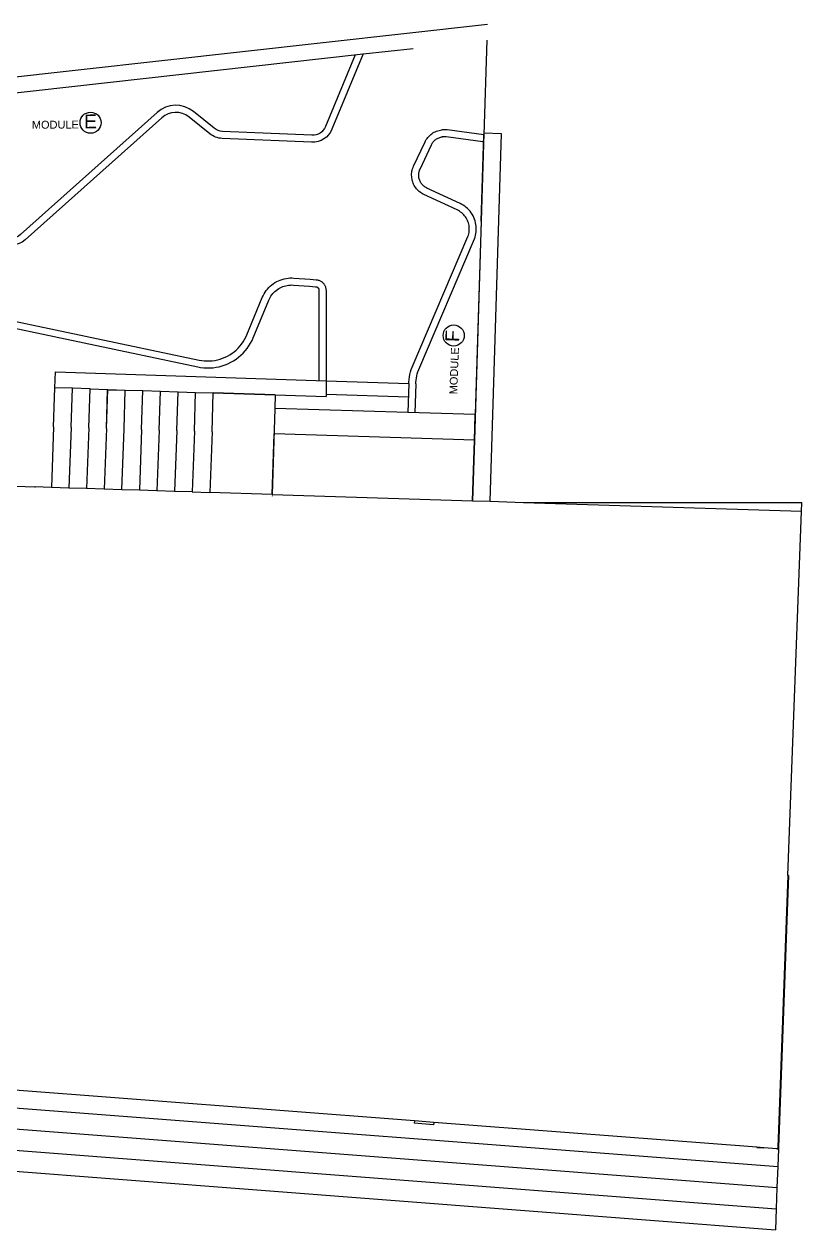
# Model space of a CAD drawing. Header units: inches. Extents: x 438 to 4290, y 203 to 1969.
# Drawn here: x 3848 to 4290, y 1216 to 1901 of the extents above; entities that cross this region are included whole.
import ezdxf

# ---------------------------------------------------------------- set-up
doc = ezdxf.new("R2010")
doc.units = ezdxf.units.IN
doc.layers.add('MODULE', color=3, linetype='Continuous')
doc.styles.get("Standard").update_dxf_attribs({"font": 'arial.ttf'})

msp = doc.modelspace()

# ---------------------------------------------------------------- linework, layer by layer
for p, q in [((3662.46187, 1850.56884), (4111.20638, 1900.78403)), ((4110.92214, 1891.69605), (4109.23585, 1837.77886)), ((4040.66284, 1883.83393), (4069.09471, 1887.0155)), ((4109.27305, 1838.77818), (4103.81942, 1664.40529)), ((4119.26816, 1838.46558), (4109.27305, 1838.77818)), ((4112.73555, 1629.59366), (4119.26816, 1838.46558)), ((4107.23445, 1773.78662), (4107.24086, 1773.80167)), ((3865.86181, 1703.13629), (3865.86196, 1703.1403)), ((3865.52877, 1694.14232), (3865.56556, 1694.14117)), ((3875.52354, 1693.81321), (3865.56556, 1694.14117)), ((3874.82987, 1671.63385), (3875.52354, 1693.81321)), ((3885.51831, 1693.48403), (3875.52354, 1693.81321)), ((3884.82516, 1671.32124), (3885.51831, 1693.48403)), ((3885.51831, 1693.48403), (3895.51132, 1693.15491)), ((3894.81868, 1671.00869), (3895.51132, 1693.15491)), ((3894.82045, 1671.00864), (3895.50893, 1693.0219)), ((3895.50893, 1693.0219), (3905.50422, 1692.70929)), ((3895.51132, 1693.15491), (3905.50786, 1692.82568)), ((3904.81574, 1670.69603), (3905.50422, 1692.70929)), ((3905.50422, 1692.70929), (3905.50786, 1692.82568)), ((3905.50786, 1692.82568), (3915.50263, 1692.4965)), ((4019.54049, 1698.07893), (4019.54049, 1698.07492)), ((4019.54049, 1698.07492), (4019.54049, 1689.07004)), ((4019.54049, 1698.07492), (4066.60165, 1696.52497)), ((4070.59948, 1696.39322), (4070.05617, 1679.90635)), ((3914.81103, 1670.38342), (3915.50263, 1692.4965)), ((3915.50263, 1692.4965), (3925.4974, 1692.16733)), ((3924.80631, 1670.07081), (3925.4974, 1692.16733)), ((3925.4974, 1692.16733), (3935.49217, 1691.83815)), ((3934.8016, 1669.7582), (3935.49217, 1691.83815)), ((3935.49217, 1691.83815), (3945.48694, 1691.50897)), ((3944.79689, 1669.44559), (3945.48694, 1691.50897)), ((3945.48694, 1691.50897), (3955.48171, 1691.1798)), ((3954.79218, 1669.13298), (3955.48171, 1691.1798)), ((3955.48171, 1691.1798), (3955.48367, 1691.24244)), ((3990.67246, 1690.0208), (3955.48171, 1691.1798)), ((3955.48367, 1691.24244), (3990.67624, 1690.14176)), ((3990.67246, 1690.0208), (3990.43422, 1682.40329)), ((3990.67624, 1690.14176), (3990.67246, 1690.0208)), ((3990.67246, 1690.0208), (4019.54049, 1689.07004)), ((4019.54049, 1690.41488), (4066.34949, 1688.87323)), ((4104.53938, 1687.61546), (4104.54532, 1687.61526)), ((3990.43422, 1682.40329), (3988.90736, 1633.5341)), ((4066.05834, 1680.03809), (3990.43422, 1682.40329)), ((4103.81348, 1664.40548), (4104.25538, 1678.53473)), ((4104.25538, 1678.53473), (4104.26502, 1678.84315)), ((4104.25804, 1678.61984), (4104.26398, 1678.61965)), ((3874.82987, 1671.63385), (3873.54599, 1637.14509)), ((3884.82516, 1671.32124), (3883.54113, 1636.82846)), ((3894.82045, 1671.00864), (3893.53627, 1636.51184)), ((3894.81868, 1671.00869), (3894.82045, 1671.00864)), ((3903.53141, 1636.19522), (3904.81574, 1670.69603)), ((3914.81103, 1670.38342), (3913.52655, 1635.8786)), ((3924.80631, 1670.07081), (3923.52169, 1635.56198)), ((3934.8016, 1669.7582), (3933.51683, 1635.24535)), ((3944.79689, 1669.44559), (3943.51197, 1634.92873)), ((3954.79218, 1669.13298), (3953.50711, 1634.61211)), ((3988.90736, 1633.5341), (3990.005, 1668.02708)), ((4103.81348, 1664.40548), (3990.005, 1668.02708)), ((4103.81942, 1664.40529), (4102.74061, 1629.91172)), ((4102.74061, 1629.91172), (4103.83824, 1664.40469)), ((4103.81942, 1664.40529), (4103.81348, 1664.40548)), ((4103.81942, 1664.40529), (4103.83824, 1664.40469)), ((3854.18924, 1637.75826), (3854.55515, 1637.74464)), ((3873.54599, 1637.14509), (3863.55085, 1637.46171)), ((3883.54113, 1636.82846), (3873.54599, 1637.14509)), ((3893.53627, 1636.51184), (3883.54113, 1636.82846)), ((3903.53141, 1636.19522), (3893.53627, 1636.51184)), ((3913.52655, 1635.8786), (3903.53141, 1636.19522)), ((3923.52169, 1635.56198), (3913.52655, 1635.8786)), ((3933.51683, 1635.24535), (3923.52169, 1635.56198)), ((3943.51197, 1634.92873), (3933.51683, 1635.24535)), ((3943.51197, 1634.92873), (3953.50711, 1634.61211)), ((3988.90599, 1633.49076), (3953.50711, 1634.61211)), ((3988.88065, 1632.69446), (3988.87318, 1632.49109)), ((3988.90736, 1633.5341), (3988.90599, 1633.49076)), ((3988.90599, 1633.49076), (4102.74061, 1629.91172)), ((4102.74061, 1629.91172), (4112.73555, 1629.59366)), ((4112.73555, 1629.59366), (4131.72055, 1628.98952)), ((4131.72055, 1628.98952), (4289.83691, 1628.98952)), ((4131.72055, 1628.98952), (4289.64983, 1623.96391)), ((4281.9419, 1416.90609), (4289.83691, 1628.98952)), ((4281.9419, 1416.90609), (4281.56961, 1406.9051)), ((4282.26213, 1416.88139), (4281.88983, 1406.88039)), ((4282.26213, 1416.88139), (4281.9419, 1416.90609)), ((4281.56961, 1406.9051), (4276.56811, 1272.55003)), ((4281.88983, 1406.88039), (4276.88834, 1272.52533)), ((4281.56961, 1406.9051), (4281.88983, 1406.88039)), ((3709.76594, 1295.21657), (4276.10654, 1251.52401)), ((4069.72031, 1277.46275), (3830.09292, 1295.93407)), ((3702.58354, 1283.73503), (4275.65979, 1239.52282)), ((4069.72031, 1277.46275), (4069.67121, 1276.14379)), ((4080.64731, 1275.29699), (4069.67121, 1276.14379)), ((4080.69643, 1276.61667), (4069.72031, 1277.46275)), ((4080.69643, 1276.61667), (4080.64731, 1275.29699)), ((4264.18466, 1262.47274), (4080.69643, 1276.61667)), ((3681.77534, 1273.3047), (4275.21303, 1227.52163)), ((4276.56811, 1272.55003), (4276.19582, 1262.54904)), ((4276.88834, 1272.52533), (4276.51604, 1262.52433)), ((4276.88834, 1272.52533), (4276.56811, 1272.55003)), ((3680.31031, 1261.38206), (4274.76627, 1215.52044)), ((4264.18466, 1262.47274), (4264.17859, 1262.30956)), ((4264.17859, 1262.30956), (4268.28459, 1262.15671)), ((4268.28459, 1262.15671), (4264.18466, 1262.47274)), ((4275.60068, 1261.59276), (4268.28459, 1262.15671)), ((4276.17028, 1261.86315), (4275.60068, 1261.59276)), ((4275.60068, 1261.59276), (4276.47884, 1261.52501)), ((4276.47884, 1261.52501), (4276.10654, 1251.52401)), ((4276.19582, 1262.54904), (4276.17028, 1261.86315)), ((4276.51604, 1262.52433), (4276.19582, 1262.54904)), ((4276.51604, 1262.52433), (4276.47884, 1261.52501)), ((4276.10654, 1251.52401), (4275.65979, 1239.52282)), ((4275.65979, 1239.52282), (4275.21303, 1227.52163)), ((4275.21303, 1227.52163), (4274.76627, 1215.52044))]:
    msp.add_line(p, q)
msp.add_lwpolyline([(4036.1232, 1883.32594), (4019.24081, 1842.55164, -0.315247358), (4011.50303, 1837.61954), (3960.69564, 1839.82098, -0.160514719), (3956.01204, 1841.59255), (3944.2781, 1851.07999, 0.36775382), (3923.55217, 1850.56432), (3845.92278, 1781.13706, -0.336846354), (3836.27297, 1780.36476), (3827.08165, 1786.25552, -0.388514656), (3824.30772, 1796.69525), (3830.05131, 1807.68944, 0.430967693), (3822.46068, 1829.67761), (3785.05692, 1846.58618)], format="xyb")
for points in [[(4070.59491, 1696.39345), (4070.61811, 1697.09787), (4070.70062, 1698.39015), (4070.8549, 1699.61366), (4071.0843, 1700.82533), (4071.38795, 1702.02056), (4071.76469, 1703.1948), (4072.23553, 1704.40107), (4103.92408, 1778.73403), (4104.2619, 1779.74676), (4104.52523, 1780.74759), (4104.72332, 1781.76335), (4104.85534, 1782.78979), (4104.92073, 1783.82261), (4104.91923, 1784.85751), (4104.85083, 1785.89014), (4104.71583, 1786.91619), (4104.5148, 1787.93137), (4104.24856, 1788.93143), (4103.91823, 1789.91219), (4103.5252, 1790.86955), (4103.07111, 1791.7995), (4102.55786, 1792.69816), (4101.9876, 1793.56175), (4101.36271, 1794.38669), (4100.6858, 1795.1695), (4099.9597, 1795.90693), (4099.18746, 1796.59587), (4098.3723, 1797.23346), (4097.51763, 1797.81703), (4096.62703, 1798.34413), (4095.76194, 1798.78327), (4076.83565, 1807.63287), (4076.33132, 1807.88828), (4075.89822, 1808.14299), (4075.48197, 1808.42439), (4075.0842, 1808.73138), (4074.7065, 1809.06273), (4074.35035, 1809.41714), (4074.01715, 1809.79322), (4073.70823, 1810.18948), (4073.4248, 1810.60435), (4073.16798, 1811.03621), (4072.93877, 1811.48333), (4072.7381, 1811.94397), (4072.56675, 1812.41629), (4072.42539, 1812.89845), (4072.31459, 1813.38853), (4072.23478, 1813.88459), (4072.18627, 1814.38469), (4072.16926, 1814.88685), (4072.18381, 1815.38909), (4072.22988, 1815.88942), (4072.30726, 1816.38588), (4072.41567, 1816.87649), (4072.55467, 1817.35933), (4072.72371, 1817.83249), (4072.94696, 1818.35186), (4079.37571, 1832.10077), (4079.634, 1832.61036), (4079.89185, 1833.0478), (4080.17694, 1833.46799), (4080.48811, 1833.86925), (4080.82413, 1834.24995), (4081.18362, 1834.60856), (4081.56514, 1834.94364), (4081.96716, 1835.25384), (4082.38805, 1835.53789), (4082.82612, 1835.79467), (4083.2796, 1836.02313), (4083.72558, 1836.21336), (4084.21249, 1836.38663), (4084.70356, 1836.52679), (4085.20263, 1836.63533), (4085.76632, 1836.72068)], [(4108.69122, 1833.81611), (4087.80606, 1836.6865), (4087.23804, 1836.74626), (4086.72676, 1836.76736), (4086.21655, 1836.75587), (4085.59326, 1836.70189)], [(3817.3351, 1733.2464), (3946.65319, 1705.93754), (3948.32797, 1705.63864), (3950.08089, 1705.43866), (3951.84292, 1705.34947), (3953.60708, 1705.37141), (3955.36635, 1705.50441), (3957.11375, 1705.74794), (3958.84235, 1706.10102), (3960.54528, 1706.56226), (3962.21579, 1707.12983), (3963.84723, 1707.80147), (3965.43315, 1708.57451), (3966.96723, 1709.44589), (3968.44339, 1710.41216), (3969.85578, 1711.46946), (3971.19877, 1712.61361), (3972.46705, 1713.84007), (3973.65558, 1715.14396), (3974.75963, 1716.52011), (3975.77483, 1717.96305), (3976.69715, 1719.46707), (3977.52292, 1721.02617), (3978.22292, 1722.57672), (3987.0212, 1743.82629), (3987.40771, 1744.68284), (3987.81779, 1745.45808), (3988.27561, 1746.20613), (3988.77937, 1746.92403), (3989.32711, 1747.60898), (3989.91666, 1748.25828), (3990.54571, 1748.86939), (3991.21181, 1749.43991), (3991.91232, 1749.9676), (3992.6445, 1750.45038), (3993.40547, 1750.88636), (3994.19226, 1751.27384), (3995.00176, 1751.61128), (3995.83081, 1751.89737), (3996.67615, 1752.13098), (3997.53446, 1752.31119), (3998.40237, 1752.4373), (3999.27647, 1752.50881), (4000.15333, 1752.52545), (4001.09216, 1752.4844), (4010.24569, 1751.79633), (4013.6257, 1751.54226), (4013.81955, 1751.52133), (4013.94753, 1751.49902), (4014.07378, 1751.46845), (4014.19779, 1751.42973), (4014.31901, 1751.38303), (4014.43694, 1751.32856), (4014.55109, 1751.26654), (4014.66096, 1751.19723), (4014.76609, 1751.12092), (4014.86605, 1751.03795), (4014.9604, 1750.94865), (4015.04875, 1750.85341), (4015.13072, 1750.75264), (4015.20597, 1750.64674), (4015.27418, 1750.53618), (4015.33506, 1750.42143), (4015.38835, 1750.30295), (4015.43383, 1750.18127), (4015.47131, 1750.05689), (4015.50062, 1749.93033), (4015.52165, 1749.80214), (4015.5343, 1749.67285), (4015.54064, 1749.47798), (4015.54049, 1698.07895)]]:
    msp.add_lwpolyline(points)
for centre in [(3885.79394, 1844.74559), (4092.06045, 1723.79539)]:
    msp.add_circle(centre, 5.9899)
at = {"layer": 'MODULE'}
for p, q in [((3824.04845, 1859.59445), (4040.66284, 1883.83393)), ((4107.70356, 1788.78591), (4109.23585, 1837.77886)), ((4107.70356, 1788.78591), (4104.26502, 1678.84315)), ((3865.56556, 1694.14117), (3865.86181, 1703.13629)), ((3865.86181, 1703.13629), (4019.54049, 1698.07492)), ((3864.83458, 1671.94646), (3865.52877, 1694.14232)), ((4066.60165, 1696.52497), (4066.05834, 1680.03809)), ((4104.26502, 1678.84315), (4066.05834, 1680.03809)), ((3864.83458, 1671.94646), (3863.55085, 1637.46171)), ((3843.1827, 1638.10692), (3854.18924, 1637.75826)), ((3863.55085, 1637.46171), (3854.18924, 1637.75826))]:
    msp.add_line(p, q, dxfattribs=at)
msp.add_lwpolyline([(4040.66284, 1883.83393), (4022.93655, 1841.02144, -0.315247358), (4011.32987, 1833.62329), (3960.52249, 1835.82473, -0.160514719), (3953.49709, 1838.48209), (3941.76314, 1847.96952, 0.36775382), (3926.2187, 1847.58277), (3848.58931, 1778.15551, -0.336846354), (3834.1146, 1776.99706), (3824.92328, 1782.88782, -0.388514656), (3820.76237, 1798.54742), (3826.50597, 1809.5416, 0.430967693), (3820.81299, 1826.03273), (3783.40924, 1842.9413)], format="xyb", dxfattribs=at)
for points in [[(4066.59707, 1696.52512), (4066.6223, 1697.29119), (4066.71661, 1698.76816), (4066.90176, 1700.23651), (4067.17707, 1701.69065), (4067.54148, 1703.12506), (4067.99361, 1704.53429), (4068.53175, 1705.91296), (4100.18092, 1780.15353), (4100.42649, 1780.88972), (4100.62396, 1781.64025), (4100.77251, 1782.40197), (4100.87151, 1783.1717), (4100.92055, 1783.94622), (4100.91942, 1784.72228), (4100.86813, 1785.49666), (4100.7669, 1786.26609), (4100.61614, 1787.02738), (4100.41648, 1787.77733), (4100.16877, 1788.5128), (4099.87404, 1789.23073), (4099.53352, 1789.9281), (4099.14863, 1790.602), (4098.72099, 1791.24962), (4098.25238, 1791.86823), (4097.74476, 1792.45527), (4097.20026, 1793.00826), (4096.62116, 1793.52491), (4096.00987, 1794.00304), (4095.36895, 1794.44065), (4094.70109, 1794.83593), (4094.00907, 1795.18721), (4075.08446, 1804.03602), (4074.41193, 1804.37662), (4073.76212, 1804.75878), (4073.13759, 1805.18099), (4072.54079, 1805.64158), (4071.9741, 1806.13873), (4071.43974, 1806.67048), (4070.93982, 1807.23474), (4070.47632, 1807.82927), (4070.05107, 1808.45174), (4069.66574, 1809.09967), (4069.32186, 1809.77053), (4069.02077, 1810.46165), (4068.76368, 1811.17032), (4068.55159, 1811.89373), (4068.38534, 1812.62902), (4068.26559, 1813.37331), (4068.19282, 1814.12365), (4068.1673, 1814.87707), (4068.18913, 1815.63062), (4068.25824, 1816.3813), (4068.37435, 1817.12616), (4068.537, 1817.86227), (4068.74555, 1818.5867), (4068.99918, 1819.29661), (4069.29688, 1819.9892), (4075.77915, 1833.85256), (4076.12359, 1834.53211), (4076.51046, 1835.18843), (4076.9382, 1835.81888), (4077.40508, 1836.42092), (4077.90922, 1836.99212), (4078.4486, 1837.53017), (4079.02103, 1838.03292), (4079.6242, 1838.49832), (4080.2557, 1838.92452), (4080.91297, 1839.30978), (4081.59336, 1839.65256), (4082.29413, 1839.95147), (4082.29871, 1839.95132), (4083.01245, 1840.20531), (4083.01704, 1840.20517), (4083.74544, 1840.41306), (4083.75003, 1840.41291), (4084.49013, 1840.57387), (4084.49472, 1840.57373), (4085.24352, 1840.68711), (4085.24811, 1840.68697)], [(4109.23585, 1837.77886), (4088.28773, 1840.65791), (4087.53005, 1840.73761), (4086.76426, 1840.76922), (4086.00717, 1840.75217), (4086.00259, 1840.75231), (4085.24811, 1840.68697)], [(3818.12589, 1737.16763), (3947.41801, 1709.86425), (3948.90663, 1709.59857), (3950.40902, 1709.42717), (3951.91923, 1709.35073), (3953.43126, 1709.36954), (3954.9391, 1709.48353), (3956.43676, 1709.69225), (3957.91831, 1709.99487), (3959.37787, 1710.39019), (3960.80963, 1710.87664), (3962.20791, 1711.45229), (3963.56717, 1712.11485), (3964.88201, 1712.8617), (3966.1472, 1713.68987), (3967.35773, 1714.59606), (3968.50879, 1715.5767), (3969.5958, 1716.62787), (3970.61447, 1717.74541), (3971.56073, 1718.92488), (3972.43084, 1720.1616), (3973.22134, 1721.45067), (3973.9291, 1722.78695), (3974.55129, 1724.16515), (3983.34943, 1745.41439), (3983.81328, 1746.44234), (3984.3406, 1747.43922), (3984.92931, 1748.40112), (3985.5771, 1749.32427), (3986.28143, 1750.20505), (3987.03953, 1751.03998), (3987.84843, 1751.82581), (3988.70495, 1752.55943), (3989.60574, 1753.23798), (3990.54724, 1753.85879), (3991.52578, 1754.41942), (3992.5375, 1754.91767), (3993.57844, 1755.35158), (3994.64451, 1755.71946), (3995.73152, 1756.01986), (3996.83522, 1756.25159), (3997.95125, 1756.41376), (3999.07526, 1756.50572), (4000.20281, 1756.52711), (4001.32949, 1756.47784), (4010.54552, 1755.78508), (4013.99039, 1755.52613), (4014.37826, 1755.48426), (4014.7626, 1755.41726), (4015.14177, 1755.32543), (4015.51417, 1755.20915), (4015.87823, 1755.06892), (4016.2324, 1754.90533), (4016.5752, 1754.71906), (4016.90516, 1754.51091), (4017.2209, 1754.28176), (4017.52108, 1754.03257), (4017.80443, 1753.7644), (4018.06975, 1753.47838), (4018.31593, 1753.17573), (4018.54192, 1752.85771), (4018.74676, 1752.52568), (4018.92959, 1752.18105), (4019.08964, 1751.82525), (4019.22622, 1751.45981), (4019.33877, 1751.08627), (4019.42681, 1750.7062), (4019.48996, 1750.32121), (4019.52796, 1749.93294), (4019.54064, 1749.54301), (4019.54049, 1698.07893)]]:
    msp.add_lwpolyline(points, dxfattribs=at)

# ---------------------------------------------------------------- texts
at = {"ltscale": 0.25}
for s, height, rotation, p in [('MODULE', 4.469791, 0.35075388, (3852.45032, 1841.32167)), ('E', 7.87753, 0.35075388, (3882.11477, 1841.51801)), ('F', 7.87753, 87.89482196, (4095.1274, 1719.98129)), ('MODULE', 4.469791, 87.89482196, (4094.05241, 1690.33567))]:
    msp.add_text(s, height=height, rotation=rotation, dxfattribs=at).set_placement(p)

doc.saveas('drawing.dxf')
